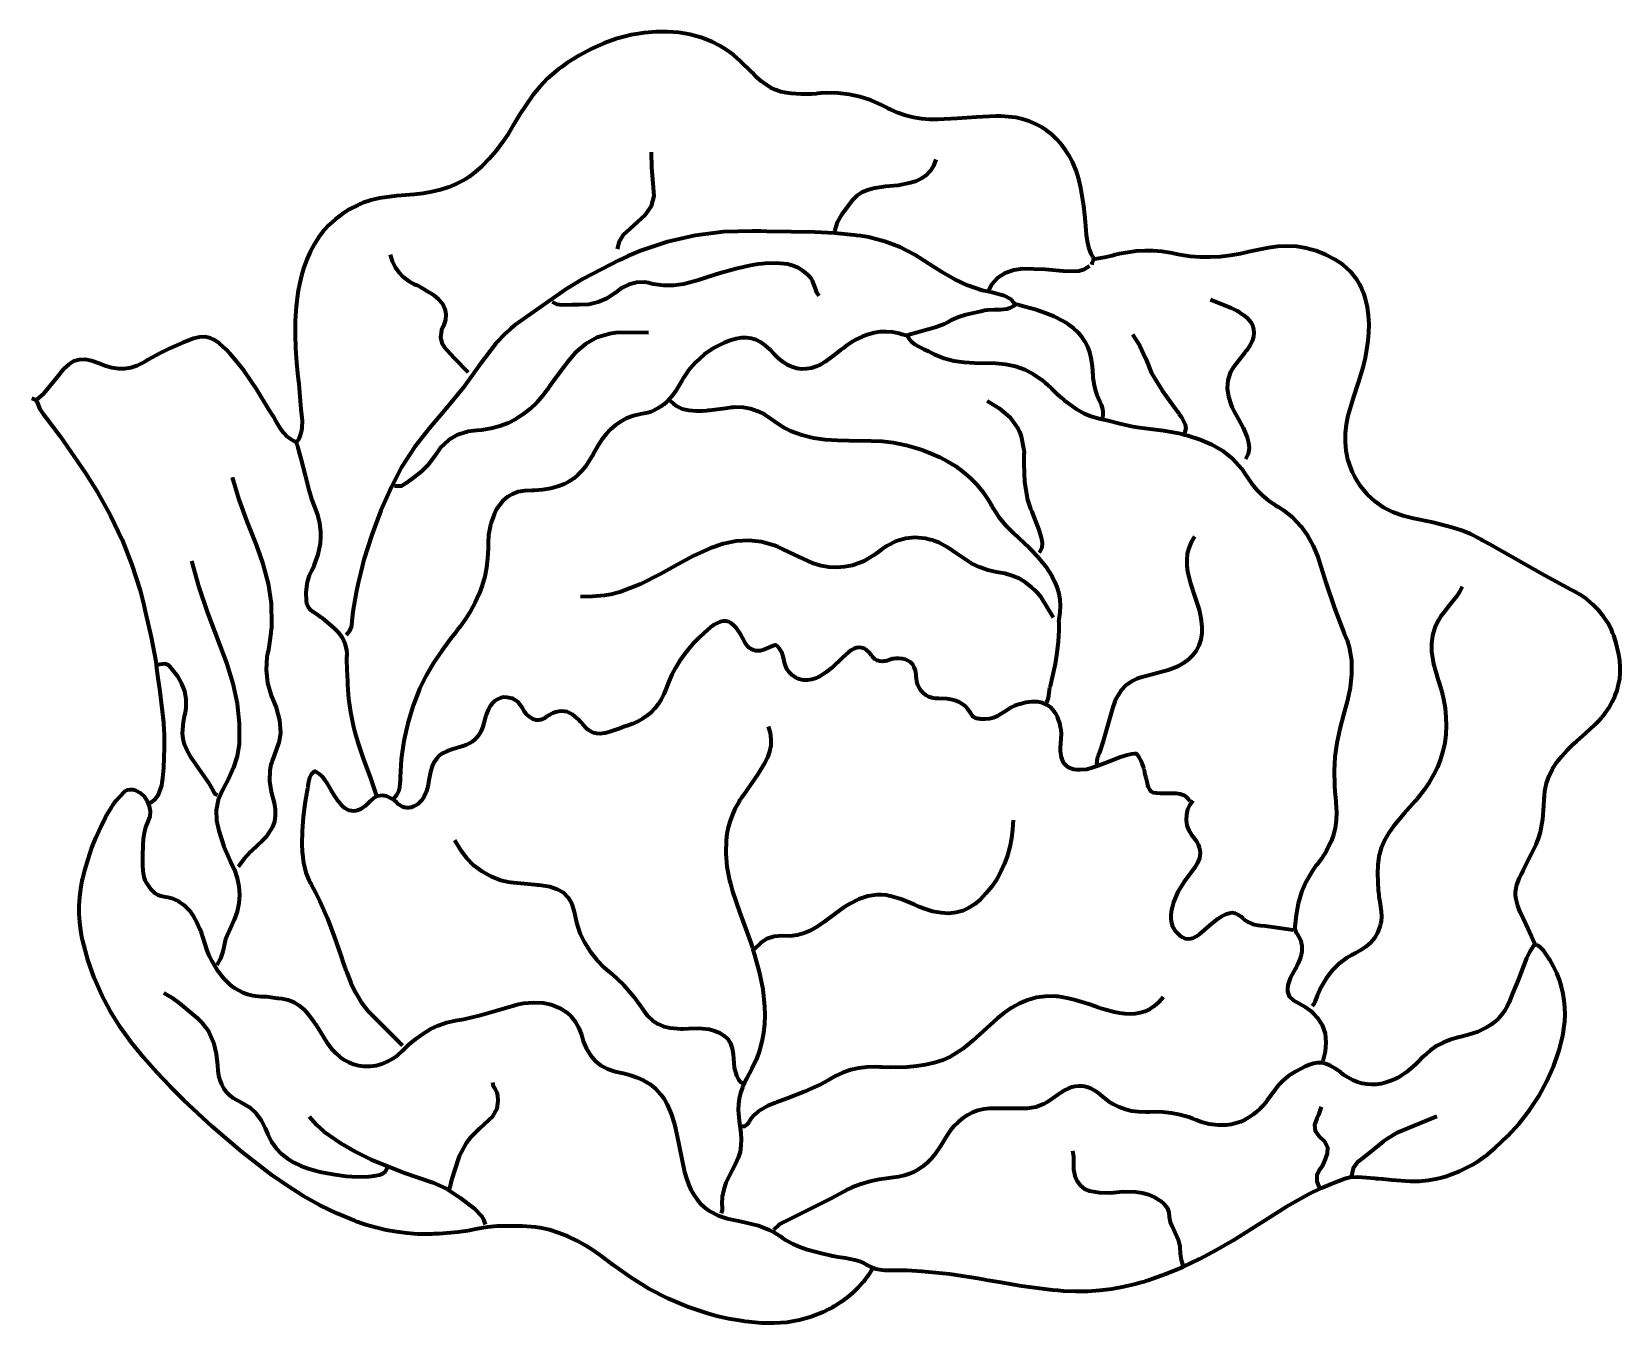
# Model space of a CAD drawing. Header units: inches. Extents: x 3.8 to 59.7, y 8.3 to 53.7.
import ezdxf

# ---------------------------------------------------------------- set-up
doc = ezdxf.new("R2010")
doc.units = ezdxf.units.IN
doc.header["$MEASUREMENT"] = 0
doc.layers.add('Calque 1', color=7, linetype='Continuous')

msp = doc.modelspace()

# ---------------------------------------------------------------- linework, layer by layer
at = {"layer": 'Calque 1', "color": 7, "lineweight": 70, "true_color": 0xffffff}
for points in [[(41.091, 45.532), (41.116, 45.606), (41.157, 45.677), (41.164, 45.718), (41.153, 45.766), (41.147, 45.779), (41.143, 45.786), (41.13, 45.808), (41.075, 45.911), (40.993, 46.125), (40.94, 46.346), (40.909, 46.571), (40.873, 47.026), (40.863, 47.14), (40.858, 47.196), (40.849, 47.272), (40.813, 47.592), (40.715, 48.226), (40.641, 48.537), (40.542, 48.842), (40.413, 49.141), (40.37, 49.224), (40.305, 49.341), (40.166, 49.56), (40.017, 49.761), (39.857, 49.943), (39.685, 50.107), (39.503, 50.252), (39.309, 50.379), (39.104, 50.487), (38.887, 50.576), (38.659, 50.647), (38.419, 50.7), (38.168, 50.733), (37.905, 50.748), (37.843, 50.749), (37.8, 50.749), (37.714, 50.749), (37.032, 50.72), (36.35, 50.67), (35.67, 50.636), (35.385, 50.639), (35.101, 50.662), (34.819, 50.707), (34.541, 50.774), (34.269, 50.865), (34.005, 50.982), (33.941, 51.015), (33.866, 51.056), (33.683, 51.15), (33.314, 51.31), (32.938, 51.432), (32.554, 51.516), (32.162, 51.562), (31.761, 51.569), (31.557, 51.558), (31.454, 51.548), (31.42, 51.545), (31.398, 51.543), (31.222, 51.53), (30.865, 51.526), (30.509, 51.551), (30.333, 51.574), (30.143, 51.613), (29.957, 51.676), (29.781, 51.759), (29.614, 51.862), (29.456, 51.981), (29.306, 52.115), (29.235, 52.187), (29.139, 52.287), (28.712, 52.703), (28.487, 52.895), (28.25, 53.072), (28, 53.231), (27.734, 53.367), (27.348, 53.517), (26.957, 53.624), (26.56, 53.692), (26.158, 53.722), (25.752, 53.719), (25.34, 53.684), (25.124, 53.654), (24.874, 53.609), (24.389, 53.488), (23.924, 53.326), (23.476, 53.126), (23.043, 52.892), (22.625, 52.625), (22.421, 52.481), (22.32, 52.406), (22.235, 52.341), (21.932, 52.075), (21.658, 51.786), (21.409, 51.477), (21.178, 51.153), (20.961, 50.817), (20.753, 50.473), (20.555, 50.146), (20.347, 49.832), (20.124, 49.53), (19.882, 49.244), (19.617, 48.976), (19.327, 48.732), (19.171, 48.619), (19.03, 48.527), (18.752, 48.376), (18.464, 48.254), (18.168, 48.158), (17.866, 48.086), (17.556, 48.033), (17.241, 47.996), (16.629, 47.945), (16.021, 47.864), (15.722, 47.795), (15.429, 47.698), (15.357, 47.668), (15.321, 47.653), (15.253, 47.622), (14.966, 47.473), (14.703, 47.306), (14.463, 47.123), (14.245, 46.924), (14.049, 46.709), (13.874, 46.48), (13.718, 46.236), (13.581, 45.98), (13.461, 45.71), (13.359, 45.429), (13.273, 45.137), (13.201, 44.833), (13.171, 44.678), (13.148, 44.548), (13.085, 44.055), (13.054, 43.561), (13.048, 43.067), (13.065, 42.573), (13.099, 42.079), (13.145, 41.584), (13.152, 41.522), (13.157, 41.474), (13.162, 41.42), (13.173, 41.312), (13.251, 40.442), (13.272, 40.225), (13.284, 40.116), (13.292, 40.041), (13.288, 39.773), (13.265, 39.643), (13.227, 39.516), (13.172, 39.392), (13.1, 39.273)], [(25.586, 49.483), (25.599, 48.939), (25.637, 48.395), (25.673, 47.941), (25.587, 47.584), (25.364, 47.272), (25.102, 47.028), (24.835, 46.789), (24.599, 46.57), (24.454, 46.339), (24.385, 46.069)], [(35.607, 49.23), (35.52, 49.002), (35.402, 48.816), (35.259, 48.668), (35.094, 48.553), (34.909, 48.465), (34.709, 48.4), (34.279, 48.316), (33.834, 48.274), (33.397, 48.21), (33.194, 48.149), (32.999, 48.065), (32.819, 47.946), (32.66, 47.782), (32.282, 47.278), (32.131, 47.006), (32.035, 46.702)], [(38.389, 44.141), (38.223, 44.316), (38.024, 44.427), (37.588, 44.541), (37.483, 44.562), (37.241, 44.62), (36.736, 44.79), (36.257, 45.009), (35.799, 45.268), (35.356, 45.556), (34.865, 45.87), (34.349, 46.136), (33.811, 46.344), (33.247, 46.489), (32.954, 46.537), (32.814, 46.554), (32.727, 46.563), (32.037, 46.633), (31.344, 46.672), (30.51, 46.678), (29.652, 46.694), (29.438, 46.699), (29.331, 46.702), (29.267, 46.703), (29.139, 46.706), (28.126, 46.674), (27.131, 46.549), (26.156, 46.328), (25.202, 46.007), (24.755, 45.818), (24.435, 45.671), (23.187, 45.024), (22.585, 44.657), (22.001, 44.254), (20.786, 43.395), (20.642, 43.276), (20.464, 43.115), (20.124, 42.757), (19.524, 41.979), (18.962, 41.191), (18.368, 40.457), (17.764, 39.751), (17.247, 39.096), (16.797, 38.396), (16.747, 38.304), (16.649, 38.116), (16.444, 37.705), (16.069, 36.869), (15.742, 36.015), (15.47, 35.14), (15.355, 34.695), (15.303, 34.47), (15.281, 34.368), (15.272, 34.326), (15.201, 33.989), (15.079, 33.314), (15.039, 32.972), (15.028, 32.818), (15.022, 32.772), (14.952, 32.613), (14.839, 32.477)], [(33.363, 10.16), (33.216, 9.927), (33.052, 9.712), (32.873, 9.512), (32.679, 9.327), (32.472, 9.157), (32.254, 8.999), (32.026, 8.854), (31.994, 8.835), (31.944, 8.805), (31.842, 8.749), (31.637, 8.646), (31.219, 8.48), (30.793, 8.363), (30.358, 8.291), (29.915, 8.26), (29.465, 8.266), (29.007, 8.307), (28.883, 8.323), (28.69, 8.351), (28.31, 8.419), (27.937, 8.502), (27.571, 8.6), (26.858, 8.837), (26.169, 9.13), (25.504, 9.475), (24.861, 9.87), (24.237, 10.313), (24.083, 10.43), (24.045, 10.46), (24.021, 10.479), (23.987, 10.506), (23.849, 10.611), (23.566, 10.81), (23.274, 10.993), (22.973, 11.16), (22.661, 11.308), (22.34, 11.436), (22.007, 11.542), (21.844, 11.585), (21.732, 11.609), (21.507, 11.645), (21.053, 11.677), (20.598, 11.679), (20.371, 11.678), (20.257, 11.679), (20.165, 11.678), (19.815, 11.645), (19.47, 11.582), (19.126, 11.514), (18.787, 11.464), (18.111, 11.408), (17.942, 11.401), (17.857, 11.398), (17.815, 11.397), (17.727, 11.394), (17.353, 11.399), (16.982, 11.425), (16.615, 11.472), (16.251, 11.538), (15.891, 11.624), (15.533, 11.729), (15.356, 11.788), (15.268, 11.819), (15.224, 11.835), (15.148, 11.863), (14.525, 12.12), (13.923, 12.413), (13.342, 12.738), (12.778, 13.093), (12.229, 13.474), (11.694, 13.877), (11.17, 14.299), (10.13, 15.187), (9.127, 16.113), (8.643, 16.594), (8.173, 17.089), (7.719, 17.6), (7.293, 18.123), (6.902, 18.666), (6.55, 19.229), (6.238, 19.814), (5.97, 20.421), (5.748, 21.051), (5.575, 21.707), (5.542, 21.864), (5.527, 21.938), (5.502, 22.085), (5.465, 22.38), (5.446, 22.674), (5.445, 22.967), (5.463, 23.26), (5.499, 23.552), (5.554, 23.845), (5.571, 23.918), (5.593, 24.008), (5.644, 24.204), (5.756, 24.591), (5.883, 24.972), (6.027, 25.346), (6.19, 25.712), (6.374, 26.069), (6.58, 26.417), (6.635, 26.503), (6.663, 26.545), (6.678, 26.567), (6.682, 26.573), (6.704, 26.604), (6.75, 26.666), (6.847, 26.782), (7.052, 26.991), (7.144, 27.039), (7.245, 27.053), (7.346, 27.043), (7.37, 27.037), (7.392, 27.032), (7.435, 27.017), (7.594, 26.93), (7.73, 26.801), (7.837, 26.642), (7.909, 26.465), (7.941, 26.28), (7.927, 26.099), (7.9, 26.013), (7.858, 25.924), (7.779, 25.724), (7.727, 25.521), (7.697, 25.316), (7.682, 25.11), (7.678, 24.695), (7.678, 24.591), (7.678, 24.5), (7.677, 24.394), (7.681, 24.179), (7.717, 23.961), (7.756, 23.853), (7.812, 23.747), (7.952, 23.55), (8.113, 23.4), (8.208, 23.344), (8.316, 23.303), (8.439, 23.276), (8.457, 23.274), (8.494, 23.269), (8.566, 23.256), (8.701, 23.222), (8.941, 23.12), (9.144, 22.978), (9.315, 22.801), (9.46, 22.597), (9.585, 22.372), (9.693, 22.131), (9.717, 22.073), (9.728, 22.044), (9.75, 21.984), (9.788, 21.864), (9.935, 21.38), (9.984, 21.262), (9.997, 21.233), (10.009, 21.209), (10.03, 21.167), (10.117, 21), (10.307, 20.687), (10.521, 20.408), (10.766, 20.169), (10.902, 20.068), (11.048, 19.979), (11.205, 19.904), (11.373, 19.845), (11.554, 19.8), (11.747, 19.773), (11.849, 19.766), (11.901, 19.764), (11.928, 19.764), (11.935, 19.764), (11.972, 19.762), (12.047, 19.757), (12.198, 19.738), (12.349, 19.716), (12.426, 19.707), (12.464, 19.704), (12.577, 19.692), (12.804, 19.641), (13.009, 19.557), (13.193, 19.443), (13.36, 19.303), (13.511, 19.139), (13.65, 18.956), (13.716, 18.858), (13.744, 18.814), (13.764, 18.782), (13.842, 18.654), (14.164, 18.146), (14.356, 17.899), (14.487, 17.76), (14.627, 17.638), (14.775, 17.533), (14.933, 17.447), (15.099, 17.381), (15.275, 17.335), (15.465, 17.31), (15.687, 17.308), (15.902, 17.336), (16.107, 17.391), (16.303, 17.472), (16.488, 17.576), (16.662, 17.702), (16.823, 17.849), (17.054, 18.07), (17.293, 18.273), (17.543, 18.453), (17.806, 18.61), (18.083, 18.74), (18.378, 18.842), (18.691, 18.913), (18.988, 18.966), (19.569, 19.106), (20.143, 19.272), (20.717, 19.438), (20.786, 19.457), (20.829, 19.468), (20.916, 19.489), (21.089, 19.522), (21.434, 19.555), (21.781, 19.534), (21.956, 19.502), (22, 19.491), (22.057, 19.476), (22.179, 19.436), (22.402, 19.336), (22.598, 19.208), (22.767, 19.055), (22.909, 18.876), (23.024, 18.675), (23.113, 18.451), (23.149, 18.329), (23.193, 18.184), (23.304, 17.92), (23.443, 17.692), (23.614, 17.498), (23.815, 17.338), (24.049, 17.212), (24.317, 17.118), (24.595, 17.057), (24.85, 16.992), (25.094, 16.908), (25.326, 16.803), (25.542, 16.671), (25.742, 16.511), (25.922, 16.317), (26.004, 16.206), (26.038, 16.154), (26.062, 16.116), (26.149, 15.96), (26.289, 15.636), (26.393, 15.3), (26.435, 15.129), (26.455, 15.043), (26.476, 14.945), (26.567, 14.49), (26.76, 13.583), (26.821, 13.36), (26.891, 13.155), (26.977, 12.961), (27.079, 12.779), (27.197, 12.61), (27.331, 12.456), (27.483, 12.319), (27.652, 12.201), (27.945, 12.056), (28.263, 11.951), (28.594, 11.872), (28.76, 11.837), (28.959, 11.796), (29.357, 11.695), (29.741, 11.55), (29.926, 11.454), (30.107, 11.338), (30.209, 11.264), (30.325, 11.188), (30.566, 11.057), (30.817, 10.95), (31.077, 10.861), (31.612, 10.718), (31.882, 10.654), (31.949, 10.638), (31.999, 10.627), (32.082, 10.609), (32.419, 10.556), (32.754, 10.494), (32.915, 10.446), (33.07, 10.379), (33.141, 10.338), (33.191, 10.309), (33.29, 10.257), (33.491, 10.179), (33.699, 10.138), (33.807, 10.13), (33.862, 10.13), (33.872, 10.13), (33.903, 10.131), (33.966, 10.132), (34.092, 10.133), (34.594, 10.124), (35.094, 10.096), (36.089, 9.995), (37.08, 9.844), (37.327, 9.801), (37.44, 9.781), (37.53, 9.765), (37.893, 9.701), (38.621, 9.582), (39.351, 9.481), (39.717, 9.44), (39.9, 9.421), (40.097, 9.404), (40.525, 9.385), (40.951, 9.39), (41.376, 9.419), (41.798, 9.472), (42.218, 9.548), (42.635, 9.646), (42.842, 9.703), (42.946, 9.734), (42.997, 9.75), (43.074, 9.774), (43.699, 9.994), (44.308, 10.248), (44.902, 10.532), (45.484, 10.84), (46.055, 11.169), (47.173, 11.872), (47.95, 12.365), (48.747, 12.814), (49.158, 13.015), (49.578, 13.196), (50.009, 13.352), (50.06, 13.369), (50.076, 13.374), (50.11, 13.383), (50.178, 13.398), (50.465, 13.416), (50.764, 13.393), (51.063, 13.361), (51.105, 13.358), (51.185, 13.352), (51.345, 13.338), (51.664, 13.307), (52.304, 13.263), (52.624, 13.264), (52.945, 13.291), (53.266, 13.35), (53.417, 13.39), (53.545, 13.429), (54.044, 13.614), (54.514, 13.849), (54.736, 13.987), (54.95, 14.141), (55.001, 14.181), (55.027, 14.202), (55.04, 14.212), (55.067, 14.235), (55.298, 14.434), (55.735, 14.85), (56.137, 15.292), (56.502, 15.761), (56.828, 16.257), (57.115, 16.781), (57.36, 17.334), (57.466, 17.621), (57.55, 17.878), (57.675, 18.38), (57.744, 18.879), (57.756, 19.126), (57.752, 19.373), (57.731, 19.617), (57.693, 19.861), (57.637, 20.103), (57.562, 20.343), (57.467, 20.581), (57.352, 20.818), (57.216, 21.052), (57.179, 21.111), (57.165, 21.132), (57.162, 21.136), (57.15, 21.154), (57.103, 21.227), (57.005, 21.368), (56.888, 21.49), (56.817, 21.54), (56.778, 21.562), (56.757, 21.572), (56.752, 21.574), (56.725, 21.588), (56.682, 21.626), (56.679, 21.631), (56.678, 21.634), (56.677, 21.635), (56.668, 21.66), (56.578, 21.879), (56.373, 22.306), (56.176, 22.735), (56.095, 22.956), (56.034, 23.185), (56.016, 23.314), (56.017, 23.442), (56.064, 23.693), (56.155, 23.937), (56.21, 24.056), (56.284, 24.203), (56.591, 24.805), (56.735, 25.111), (56.776, 25.206), (56.818, 25.318), (56.887, 25.544), (56.975, 26.006), (57.015, 26.475), (57.025, 26.71), (57.03, 26.839), (57.043, 26.99), (57.1, 27.273), (57.192, 27.535), (57.315, 27.78), (57.465, 28.01), (57.639, 28.227), (57.831, 28.436), (57.931, 28.536), (58.008, 28.609), (58.166, 28.753), (58.489, 29.033), (58.804, 29.322), (58.954, 29.476), (59.026, 29.556), (59.036, 29.568), (59.057, 29.592), (59.097, 29.64), (59.172, 29.737), (59.307, 29.933), (59.421, 30.131), (59.514, 30.332), (59.588, 30.535), (59.643, 30.74), (59.68, 30.948), (59.698, 31.158), (59.699, 31.371), (59.684, 31.585), (59.653, 31.802), (59.544, 32.242), (59.469, 32.465), (59.448, 32.521), (59.431, 32.564), (59.402, 32.633), (59.272, 32.898), (59.116, 33.14), (58.938, 33.362), (58.738, 33.563), (58.518, 33.745), (58.279, 33.908), (58.152, 33.983), (58.087, 34.019), (57.976, 34.079), (57.047, 34.585), (55.2, 35.621), (54.97, 35.753), (54.855, 35.818), (54.798, 35.851), (54.757, 35.874), (54.443, 36.032), (54.119, 36.162), (53.787, 36.27), (53.109, 36.442), (52.423, 36.586), (52.046, 36.684), (51.693, 36.814), (51.367, 36.98), (51.068, 37.184), (50.798, 37.43), (50.559, 37.721), (50.352, 38.06), (50.275, 38.218), (50.212, 38.368), (50.114, 38.67), (50.052, 38.974), (50.024, 39.279), (50.028, 39.588), (50.063, 39.899), (50.125, 40.215), (50.293, 40.8), (50.482, 41.372), (50.657, 41.948), (50.728, 42.241), (50.784, 42.539), (50.826, 42.838), (50.85, 43.137), (50.855, 43.435), (50.838, 43.733), (50.796, 44.03), (50.726, 44.326), (50.679, 44.479), (50.607, 44.666), (50.524, 44.839), (50.429, 44.998), (50.208, 45.278), (49.948, 45.514), (49.656, 45.71), (49.334, 45.871), (48.989, 46.005), (48.809, 46.063), (48.639, 46.109), (48.306, 46.165), (47.975, 46.179), (47.645, 46.161), (47.318, 46.117), (46.667, 45.985), (46.331, 45.91), (45.975, 45.846), (45.62, 45.805), (45.266, 45.786), (44.911, 45.79), (44.555, 45.817), (44.197, 45.869), (44.017, 45.904), (43.926, 45.924), (43.851, 45.94), (43.557, 45.989), (43.26, 46.014), (42.961, 46.016), (42.662, 45.997), (42.363, 45.958), (42.067, 45.902), (41.919, 45.867), (41.846, 45.848), (41.81, 45.838), (41.796, 45.834), (41.711, 45.812), (41.543, 45.771), (41.202, 45.722)], [(16.388, 45.88), (16.463, 45.647), (16.566, 45.44), (16.696, 45.257), (16.853, 45.097), (17.036, 44.959), (17.244, 44.842), (17.343, 44.797), (17.387, 44.777), (17.474, 44.734), (17.807, 44.53), (17.848, 44.504), (17.915, 44.461), (18.097, 44.315), (18.231, 44.152), (18.317, 43.974), (18.353, 43.783), (18.337, 43.58), (18.267, 43.366), (18.201, 43.214), (18.164, 42.963), (18.228, 42.734), (18.297, 42.626), (18.398, 42.51), (18.642, 42.25), (19.138, 41.739)], [(31.498, 44.426), (31.418, 44.548), (31.366, 44.683), (31.264, 44.958), (31.224, 45.021), (31.202, 45.049), (31.165, 45.094), (31.088, 45.175), (30.927, 45.31), (30.756, 45.413), (30.576, 45.487), (30.389, 45.537), (29.998, 45.575), (29.596, 45.56), (29.481, 45.551), (29.347, 45.536), (29.083, 45.495), (28.561, 45.379), (28.046, 45.232), (27.534, 45.071), (27.278, 44.991), (27.156, 44.954), (27.068, 44.928), (26.717, 44.843), (26.367, 44.793), (26.014, 44.789), (25.657, 44.84), (25.492, 44.881), (25.347, 44.904), (25.066, 44.898), (24.8, 44.83), (24.554, 44.709), (24.441, 44.632), (24.323, 44.536), (24.027, 44.335), (23.717, 44.201), (23.392, 44.126), (23.051, 44.106), (22.887, 44.112), (22.8, 44.114), (22.448, 44.1), (22.275, 44.126), (22.109, 44.204)], [(41.012, 45.469), (40.83, 45.355), (40.634, 45.296), (40.222, 45.283), (39.449, 45.352), (38.673, 45.374), (38.346, 45.331), (38.049, 45.228), (37.786, 45.058), (37.561, 44.809), (37.472, 44.615)], [(45.28, 44.299), (45.997, 44.007), (46.172, 43.923), (46.216, 43.9), (46.245, 43.883), (46.289, 43.857), (46.447, 43.75), (46.577, 43.636), (46.677, 43.515), (46.748, 43.389), (46.79, 43.258), (46.803, 43.12), (46.785, 42.978), (46.738, 42.83), (46.662, 42.677), (46.555, 42.519), (46.524, 42.479), (46.507, 42.459), (46.491, 42.438), (46.425, 42.355), (46.164, 42.024), (46.06, 41.886), (45.98, 41.746), (45.884, 41.46), (45.864, 41.168), (45.907, 40.873), (46.002, 40.576), (46.033, 40.501), (46.055, 40.451), (46.091, 40.375), (46.263, 40.08), (46.428, 39.784), (46.495, 39.621), (46.561, 39.437), (46.611, 39.249), (46.63, 39.059), (46.602, 38.866), (46.512, 38.673)], [(41.486, 40.127), (41.498, 40.248), (41.492, 40.367), (41.471, 40.483), (41.434, 40.595), (41.38, 40.709), (41.289, 40.913), (41.221, 41.121), (41.175, 41.333), (41.147, 41.551), (41.14, 41.661), (41.137, 41.717), (41.136, 41.752), (41.134, 41.808), (41.114, 42.028), (41.078, 42.238), (41.025, 42.439), (40.952, 42.629), (40.861, 42.809), (40.748, 42.978), (40.613, 43.136), (40.455, 43.284), (40.273, 43.42), (40.173, 43.483), (40.092, 43.531), (39.767, 43.694), (39.435, 43.827), (39.096, 43.94), (38.753, 44.041), (38.581, 44.089), (38.538, 44.102), (38.516, 44.108), (38.513, 44.109), (38.507, 44.11), (38.451, 44.119), (38.401, 44.113), (38.393, 44.108), (38.389, 44.105), (38.365, 44.085), (38.315, 44.049), (38.212, 43.995), (38.105, 43.96), (37.883, 43.932), (37.656, 43.93), (37.429, 43.922), (37.319, 43.905), (37.188, 43.877), (36.664, 43.755), (36.408, 43.674), (36.16, 43.569), (36.039, 43.504), (35.902, 43.433), (35.618, 43.321), (35.031, 43.158), (34.737, 43.076), (34.664, 43.052), (34.628, 43.04), (34.621, 43.038), (34.601, 43.033), (34.511, 43.039), (34.419, 43.064), (34.409, 43.067), (34.404, 43.069), (34.374, 43.078), (34.315, 43.095), (34.084, 43.145), (33.859, 43.165), (33.641, 43.158), (33.428, 43.126), (33.221, 43.071), (33.019, 42.995), (32.821, 42.899), (32.628, 42.785), (32.438, 42.656), (32.348, 42.59), (32.315, 42.565), (32.248, 42.513), (31.98, 42.304), (31.707, 42.103), (31.69, 42.092), (31.653, 42.068), (31.569, 42.017), (31.397, 41.936), (31.224, 41.881), (31.051, 41.853), (30.878, 41.85), (30.707, 41.874), (30.539, 41.923), (30.376, 41.998), (30.218, 42.098), (30.066, 42.223), (30.048, 42.241), (30.042, 42.246), (30.039, 42.249), (30.032, 42.255), (30.019, 42.268), (29.917, 42.371), (29.755, 42.543), (29.595, 42.684), (29.436, 42.795), (29.275, 42.876), (29.11, 42.928), (28.939, 42.951), (28.759, 42.946), (28.568, 42.913), (28.364, 42.853), (28.149, 42.768), (27.782, 42.582), (27.449, 42.356), (27.15, 42.09), (26.885, 41.783), (26.765, 41.613), (26.708, 41.524), (26.684, 41.484), (26.668, 41.458), (26.425, 41.049), (26.286, 40.856), (26.121, 40.681), (26.025, 40.603), (25.973, 40.566), (25.942, 40.546), (25.825, 40.472), (25.581, 40.348), (25.455, 40.308), (25.39, 40.295), (25.373, 40.293), (25.365, 40.292), (25.333, 40.288), (25.202, 40.266), (24.956, 40.204), (24.73, 40.118), (24.522, 40.008), (24.331, 39.877), (24.156, 39.725), (23.996, 39.555), (23.849, 39.368), (23.714, 39.164), (23.59, 38.947), (23.536, 38.845), (23.486, 38.755), (23.265, 38.418), (23.14, 38.266), (23.003, 38.127), (22.855, 38.002), (22.694, 37.892), (22.52, 37.799), (22.33, 37.724), (22.125, 37.667), (22.105, 37.663), (22.097, 37.661), (22.079, 37.658), (22.044, 37.65), (21.762, 37.596), (21.479, 37.571), (21.444, 37.572), (21.426, 37.572), (21.418, 37.573), (21.393, 37.574), (21.131, 37.565), (20.901, 37.522), (20.7, 37.449), (20.525, 37.347), (20.376, 37.221), (20.249, 37.075), (20.142, 36.911), (20.053, 36.733), (19.981, 36.545), (19.949, 36.448), (19.935, 36.399), (19.929, 36.379), (19.91, 36.307), (19.856, 36.013), (19.838, 35.715), (19.839, 35.678), (19.839, 35.667), (19.84, 35.623), (19.84, 35.537), (19.825, 35.197), (19.785, 34.867), (19.721, 34.546), (19.632, 34.234), (19.521, 33.931), (19.387, 33.635), (19.232, 33.346), (19.056, 33.064), (18.86, 32.788), (18.757, 32.655), (18.677, 32.554), (18.518, 32.349), (18.209, 31.934), (17.918, 31.506), (17.656, 31.06), (17.431, 30.592), (17.376, 30.459), (17.317, 30.307), (17.206, 30.002), (17.016, 29.384), (16.872, 28.757), (16.779, 28.119), (16.742, 27.47), (16.742, 27.429), (16.741, 27.412), (16.741, 27.391), (16.741, 27.351), (16.737, 27.272), (16.72, 27.121), (16.682, 26.979), (16.616, 26.846), (16.514, 26.724)], [(25.492, 43.13), (24.468, 43.135), (24.341, 43.125), (24.116, 43.092), (23.672, 42.956), (23.278, 42.737), (22.929, 42.442), (22.623, 42.081), (22.566, 42.002), (22.529, 41.949), (22.454, 41.845), (22.149, 41.431), (21.996, 41.223), (21.921, 41.119), (21.874, 41.055), (21.772, 40.92), (21.557, 40.672), (21.326, 40.45), (21.08, 40.256), (20.819, 40.089), (20.542, 39.95), (20.249, 39.839), (19.94, 39.757), (19.615, 39.702), (19.447, 39.686), (19.334, 39.676), (19.134, 39.646), (18.768, 39.533), (18.445, 39.347), (18.168, 39.086), (17.942, 38.756), (17.737, 38.481), (17.495, 38.245), (17.23, 38.034), (16.953, 37.836), (16.829, 37.747), (16.795, 37.729), (16.546, 37.724)], [(42.529, 43.067), (42.785, 42.662), (42.991, 42.232), (43.08, 42.008), (43.128, 41.875), (43.199, 41.708), (43.569, 41.092), (43.998, 40.51), (44.103, 40.363), (44.143, 40.303), (44.164, 40.274), (44.25, 40.154), (44.384, 39.896), (44.401, 39.751), (44.363, 39.589)], [(15.914, 26.851), (15.7, 27.481), (15.468, 28.107), (15.254, 28.737), (15.164, 29.059), (15.106, 29.302), (15.009, 29.769), (14.939, 30.24), (14.903, 30.717), (14.902, 30.774), (14.901, 30.81), (14.898, 30.881), (14.893, 31.023), (14.873, 31.592), (14.873, 31.734), (14.874, 31.77), (14.874, 31.826), (14.867, 31.953), (14.814, 32.182), (14.718, 32.382), (14.589, 32.559), (14.435, 32.719), (14.089, 33.008), (14.006, 33.074), (13.961, 33.108), (13.865, 33.173), (13.673, 33.302), (13.589, 33.374), (13.521, 33.457), (13.475, 33.555), (13.462, 33.61), (13.452, 33.684), (13.436, 33.989), (13.467, 34.294), (13.504, 34.445), (13.558, 34.594), (13.591, 34.667), (13.634, 34.753), (13.719, 34.938), (13.856, 35.319), (13.938, 35.714), (13.955, 35.919), (13.957, 36.022), (13.955, 36.115), (13.92, 36.419), (13.846, 36.713), (13.745, 36.997), (13.634, 37.271), (13.548, 37.546), (13.414, 38.103), (13.257, 38.691), (13.178, 38.984), (13.141, 39.132), (13.136, 39.153), (13.135, 39.16), (13.13, 39.175), (13.077, 39.272), (13.04, 39.299), (13.031, 39.303), (12.987, 39.322), (12.905, 39.365), (12.763, 39.469), (12.644, 39.592), (12.542, 39.73), (12.367, 40.027), (12.282, 40.177), (12.26, 40.213), (12.244, 40.239), (12.219, 40.282), (12.115, 40.451), (11.698, 41.127), (11.253, 41.783), (11.012, 42.096), (10.752, 42.396), (10.616, 42.539), (10.494, 42.655), (10.38, 42.753), (10.272, 42.831), (10.169, 42.892), (10.069, 42.936), (9.875, 42.981), (9.678, 42.972), (9.468, 42.921), (9.234, 42.835), (9.104, 42.782), (9.003, 42.74), (8.621, 42.571), (8.246, 42.385), (7.882, 42.182), (7.793, 42.128), (7.691, 42.067), (7.474, 41.962), (7.258, 41.893), (7.043, 41.859), (6.826, 41.859), (6.607, 41.89), (6.384, 41.952), (6.271, 41.993), (6.144, 42.047), (5.883, 42.139), (5.654, 42.184), (5.45, 42.178), (5.262, 42.121), (5.081, 42.009), (4.898, 41.84), (4.716, 41.626), (4.613, 41.494), (4.405, 41.232), (4.184, 40.982), (3.934, 40.759)], [(34.595, 43.003), (34.711, 42.846), (34.851, 42.725), (35.177, 42.55), (35.347, 42.473), (35.43, 42.432), (35.471, 42.411), (35.543, 42.372), (35.887, 42.228), (36.24, 42.137), (36.601, 42.086), (36.966, 42.064), (37.702, 42.059), (38.062, 42.025), (38.405, 41.951), (38.732, 41.834), (39.041, 41.673), (39.335, 41.468), (39.467, 41.355), (39.511, 41.315), (39.685, 41.152), (39.858, 40.989), (39.945, 40.908), (39.968, 40.888), (40.019, 40.842), (40.128, 40.749), (40.583, 40.421), (40.831, 40.288), (41.098, 40.18), (41.388, 40.099), (41.623, 40.046), (42.08, 39.929), (42.541, 39.824), (42.777, 39.787), (43.056, 39.755), (43.614, 39.686), (44.163, 39.59), (44.298, 39.558), (44.369, 39.539), (44.478, 39.509), (44.91, 39.369), (45.323, 39.193), (45.708, 38.971), (46.059, 38.694), (46.366, 38.352), (46.5, 38.154), (46.578, 38.029), (46.734, 37.805), (46.905, 37.597), (47.093, 37.406), (47.3, 37.232), (47.528, 37.076), (47.588, 37.04), (47.667, 36.995), (47.848, 36.88), (48.173, 36.621), (48.453, 36.324), (48.691, 35.994), (48.889, 35.631), (49.049, 35.239), (49.338, 34.337), (49.635, 33.429), (49.986, 32.539), (50.081, 32.301), (50.153, 32.062), (50.235, 31.584), (50.243, 31.105), (50.191, 30.626), (50.091, 30.149), (49.955, 29.672), (49.824, 29.185), (49.724, 28.696), (49.657, 28.203), (49.627, 27.707), (49.635, 27.204), (49.655, 26.951), (49.662, 26.887), (49.666, 26.85), (49.673, 26.783), (49.707, 26.238), (49.697, 25.964), (49.662, 25.692), (49.594, 25.422), (49.547, 25.293), (49.513, 25.211), (49.354, 24.895), (49.166, 24.599), (49.063, 24.459), (49.037, 24.425), (48.974, 24.344), (48.852, 24.168), (48.644, 23.806), (48.483, 23.429), (48.365, 23.037), (48.287, 22.631), (48.244, 22.212), (48.242, 22.171), (48.242, 22.165), (48.242, 22.153), (48.243, 22.131), (48.261, 22.062), (48.295, 22.008), (48.306, 21.994), (48.311, 21.987), (48.328, 21.964), (48.444, 21.754), (48.495, 21.547), (48.493, 21.341), (48.446, 21.135), (48.363, 20.93), (48.312, 20.826), (48.285, 20.777), (48.269, 20.749), (48.205, 20.637), (48.084, 20.41), (48.001, 20.161), (47.985, 20.035), (47.987, 19.932), (48.044, 19.764), (48.182, 19.63), (48.604, 19.394), (48.807, 19.253), (48.819, 19.243), (48.844, 19.221), (48.913, 19.157), (49.033, 19.025), (49.209, 18.749), (49.307, 18.456), (49.337, 18.148), (49.309, 17.827), (49.231, 17.494)], [(3.775, 40.822), (3.896, 40.772), (3.965, 40.681), (4.048, 40.46), (4.077, 40.41), (4.081, 40.405), (4.107, 40.37), (4.167, 40.29), (4.287, 40.131), (4.762, 39.493), (5.672, 38.187), (6.093, 37.51), (6.545, 36.694), (6.953, 35.837), (7.303, 34.958), (7.591, 34.055), (7.711, 33.593), (7.76, 33.378), (7.785, 33.271), (7.983, 32.416), (8.142, 31.556), (8.17, 31.316), (8.205, 31.044), (8.28, 30.5), (8.41, 29.409), (8.429, 29.134), (8.435, 28.996), (8.439, 28.885), (8.442, 28.523), (8.411, 27.805), (8.376, 27.447), (8.356, 27.279), (8.34, 27.184), (8.212, 26.837), (8.1, 26.69), (7.948, 26.566)], [(26.25, 40.727), (26.352, 40.635), (26.457, 40.56), (26.679, 40.454), (26.913, 40.397), (27.156, 40.378), (27.404, 40.384), (27.529, 40.392), (27.592, 40.397), (27.635, 40.4), (27.918, 40.433), (28.2, 40.474), (28.341, 40.494), (28.412, 40.503), (28.43, 40.505), (28.465, 40.509), (28.537, 40.515), (28.817, 40.507), (29.084, 40.456), (29.339, 40.366), (29.581, 40.245), (29.81, 40.098), (29.928, 40.012), (30.111, 39.884), (30.299, 39.773), (30.491, 39.677), (30.885, 39.528), (31.293, 39.428), (31.711, 39.369), (32.138, 39.343), (32.542, 39.337), (33.328, 39.328), (33.72, 39.306), (34.109, 39.262), (34.497, 39.186), (34.555, 39.171), (34.638, 39.149), (34.803, 39.103), (35.127, 39), (35.44, 38.882), (35.742, 38.748), (36.032, 38.596), (36.308, 38.426), (36.57, 38.236), (36.816, 38.024), (37.046, 37.789), (37.257, 37.531), (37.449, 37.246), (37.538, 37.094), (37.581, 37.016), (37.609, 36.962), (37.819, 36.634), (38.065, 36.341), (38.334, 36.072), (38.893, 35.554), (39.028, 35.42), (39.095, 35.349), (39.174, 35.263), (39.465, 34.911), (39.703, 34.541), (39.798, 34.349), (39.875, 34.15), (39.933, 33.944), (39.969, 33.73), (39.983, 33.509), (39.972, 33.278), (39.935, 33.038), (39.93, 33.016), (39.93, 33.014), (39.929, 33.012), (39.929, 33.006), (39.928, 32.987), (39.94, 32.925), (39.94, 32.922), (39.94, 32.915), (39.94, 32.864), (39.937, 32.662), (39.913, 32.261), (39.866, 31.863), (39.801, 31.467), (39.624, 30.683), (39.611, 30.634), (39.605, 30.612), (39.604, 30.606), (39.599, 30.585), (39.59, 30.541), (39.578, 30.453), (39.554, 30.276), (39.495, 30.106)], [(37.409, 40.727), (37.837, 40.468), (38.213, 40.152), (38.499, 39.746), (38.547, 39.64), (38.569, 39.584), (38.611, 39.47), (38.707, 38.994), (38.709, 38.932), (38.706, 38.83), (38.7, 38.508), (38.723, 37.868), (38.833, 37.24), (38.936, 36.933), (38.98, 36.83), (39.01, 36.76), (39.236, 36.19), (39.312, 35.917), (39.345, 35.735), (39.334, 35.556), (39.242, 35.385)], [(10.825, 38.04), (11.063, 37.254), (11.35, 36.484), (11.649, 35.719), (11.793, 35.335), (11.911, 34.987), (12.099, 34.296), (12.208, 33.593), (12.218, 32.874), (12.212, 32.79), (12.21, 32.757), (12.204, 32.693), (12.192, 32.563), (12.12, 32.047), (12.094, 31.92), (12.075, 31.838), (12.053, 31.721), (12.022, 31.259), (12.077, 30.807), (12.208, 30.362), (12.374, 29.93), (12.497, 29.493), (12.531, 29.045), (12.5, 28.815), (12.47, 28.698), (12.452, 28.64), (12.311, 28.249), (12.239, 28.054), (12.222, 28.005), (12.196, 27.923), (12.155, 27.729), (12.147, 27.343), (12.209, 26.963), (12.305, 26.58), (12.343, 26.35), (12.346, 26.132), (12.316, 25.927), (12.253, 25.735), (12.03, 25.387), (11.875, 25.235), (11.742, 25.116), (11.488, 24.87), (11.253, 24.609), (11.046, 24.322)], [(39.748, 33.109), (39.307, 33.817), (39.173, 33.981), (39.09, 34.068), (38.986, 34.165), (38.766, 34.334), (38.533, 34.471), (38.287, 34.575), (38.029, 34.648), (37.742, 34.697), (37.432, 34.77), (37.138, 34.875), (36.859, 35.008), (36.332, 35.351), (36.031, 35.563), (35.709, 35.738), (35.538, 35.805), (35.494, 35.82), (35.418, 35.841), (35.236, 35.882), (34.881, 35.916), (34.537, 35.884), (34.204, 35.786), (33.885, 35.624), (33.73, 35.519), (33.664, 35.469), (33.621, 35.436), (33.447, 35.308), (33.079, 35.087), (32.668, 34.939), (32.389, 34.889), (32.113, 34.868), (31.839, 34.879), (31.569, 34.923), (31.302, 35.005), (31.07, 35.104), (30.643, 35.304), (30.217, 35.508), (30.11, 35.558), (30.084, 35.57), (30.037, 35.591), (29.924, 35.638), (29.472, 35.769), (29.022, 35.815), (28.572, 35.787), (28.122, 35.694), (27.672, 35.546), (27.076, 35.277), (26.504, 34.964), (26.22, 34.804), (25.897, 34.627), (25.204, 34.277), (24.48, 33.997), (24.292, 33.943), (24.21, 33.923), (24.157, 33.911), (23.945, 33.874), (23.518, 33.84), (23.089, 33.836)], [(44.711, 35.954), (44.59, 35.751), (44.507, 35.546), (44.457, 35.34), (44.437, 35.133), (44.442, 34.925), (44.469, 34.716), (44.57, 34.298), (44.637, 34.088), (44.688, 33.936), (44.784, 33.654), (44.87, 33.369), (44.936, 33.077), (44.971, 32.775), (44.973, 32.736), (44.974, 32.676), (44.97, 32.553), (44.934, 32.325), (44.866, 32.118), (44.767, 31.933), (44.643, 31.769), (44.495, 31.624), (44.327, 31.5), (44.143, 31.394), (43.945, 31.307), (43.849, 31.273), (43.789, 31.253), (43.303, 31.126), (42.816, 30.993), (42.684, 30.944), (42.545, 30.879), (42.305, 30.717), (42.113, 30.516), (41.965, 30.276), (41.905, 30.143), (41.879, 30.073), (41.849, 29.984), (41.728, 29.575), (41.501, 28.753), (41.363, 28.349), (41.323, 28.25), (41.302, 28.201), (41.291, 28.176), (41.281, 28.147), (41.265, 27.925)], [(9.402, 35.101), (9.652, 34.172), (9.968, 33.266), (10.644, 31.469), (10.856, 30.777), (11.004, 30.079), (11.079, 29.371), (11.072, 28.653), (11.003, 28.226), (10.872, 27.818), (10.697, 27.425), (10.498, 27.046), (10.343, 26.684), (10.273, 26.322), (10.279, 25.957), (10.356, 25.588), (10.534, 25.039), (10.769, 24.516), (10.911, 24.22), (11.01, 23.925), (11.068, 23.633), (11.085, 23.341), (11.063, 23.049), (11.002, 22.757), (10.904, 22.464), (10.768, 22.169), (10.6, 21.775), (10.507, 21.35), (10.422, 21.095), (10.287, 20.86)], [(54.13, 34.184), (54.04, 34.01), (53.933, 33.846), (53.693, 33.539), (53.449, 33.235), (53.385, 33.146), (53.302, 33.015), (53.173, 32.745), (53.091, 32.47), (53.054, 32.188), (53.056, 31.9), (53.096, 31.608), (53.128, 31.46), (53.148, 31.386), (53.16, 31.341), (53.203, 31.193), (53.295, 30.897), (53.384, 30.601), (53.425, 30.452), (53.43, 30.433), (53.432, 30.424), (53.441, 30.39), (53.478, 30.228), (53.533, 29.91), (53.565, 29.597), (53.574, 29.29), (53.558, 28.989), (53.519, 28.693), (53.457, 28.402), (53.371, 28.117), (53.262, 27.838), (53.13, 27.564), (52.974, 27.295), (52.796, 27.032), (52.595, 26.774), (52.547, 26.717), (52.523, 26.69), (52.476, 26.635), (52.091, 26.206), (51.721, 25.762), (51.555, 25.525), (51.407, 25.273), (51.282, 24.984), (51.203, 24.691), (51.162, 24.395), (51.15, 24.097), (51.183, 23.495), (51.196, 23.356), (51.206, 23.27), (51.232, 23.098), (51.28, 22.754), (51.289, 22.581), (51.279, 22.407), (51.265, 22.32), (51.241, 22.221), (51.159, 22.006), (51.046, 21.818), (50.906, 21.654), (50.745, 21.512), (50.565, 21.389), (50.373, 21.283), (50.316, 21.255), (50.233, 21.212), (50.075, 21.119), (49.791, 20.909), (49.548, 20.668), (49.342, 20.398), (49.17, 20.101), (49.026, 19.781), (48.964, 19.613), (48.952, 19.577), (48.95, 19.573), (48.948, 19.566), (48.92, 19.512), (48.851, 19.422)], [(44.552, 26.629), (44.509, 26.7), (44.458, 26.758), (44.402, 26.804), (44.342, 26.84), (44.209, 26.884), (44.068, 26.904), (43.923, 26.91), (43.696, 26.911), (43.599, 26.91), (43.513, 26.91), (43.374, 26.914), (43.271, 26.93), (43.195, 26.967), (43.138, 27.031), (43.093, 27.13), (43.073, 27.195), (43.052, 27.272), (43.03, 27.361), (43.006, 27.464), (42.979, 27.581), (42.947, 27.714), (42.943, 27.731), (42.941, 27.739), (42.939, 27.747), (42.935, 27.762), (42.928, 27.792), (42.911, 27.851), (42.873, 27.964), (42.825, 28.075), (42.766, 28.185), (42.692, 28.298), (42.674, 28.304), (42.647, 28.304), (42.595, 28.3), (42.493, 28.287), (42.295, 28.243), (42.102, 28.181), (41.719, 28.036), (41.318, 27.88), (41.114, 27.808), (40.905, 27.756), (40.686, 27.735), (40.568, 27.74), (40.458, 27.757), (40.361, 27.786), (40.275, 27.827), (40.202, 27.88), (40.139, 27.947), (40.088, 28.025), (40.049, 28.117), (40.02, 28.221), (40.001, 28.338), (39.997, 28.389), (39.995, 28.43), (39.995, 28.512), (40.005, 28.675), (40.024, 29.001), (40.011, 29.168), (40.007, 29.189), (39.995, 29.252), (39.964, 29.379), (39.927, 29.496), (39.884, 29.601), (39.836, 29.697), (39.782, 29.782), (39.723, 29.857), (39.659, 29.923), (39.517, 30.026), (39.356, 30.095), (39.178, 30.13), (38.985, 30.134), (38.778, 30.109), (38.557, 30.057), (38.5, 30.04), (38.482, 30.035), (38.474, 30.032), (38.442, 30.021), (38.379, 29.995), (38.257, 29.933), (38.021, 29.784), (37.904, 29.707), (37.772, 29.631), (37.633, 29.575), (37.489, 29.54), (37.341, 29.525), (37.186, 29.528), (37.151, 29.531), (37.133, 29.533), (37.098, 29.537), (37.032, 29.549), (36.973, 29.57), (36.922, 29.602), (36.881, 29.652), (36.876, 29.659), (36.874, 29.663), (36.868, 29.675), (36.826, 29.747), (36.735, 29.874), (36.632, 29.978), (36.52, 30.063), (36.399, 30.13), (36.271, 30.18), (36.137, 30.216), (35.997, 30.239), (35.708, 30.256), (35.635, 30.255), (35.576, 30.257), (35.462, 30.275), (35.356, 30.312), (35.258, 30.366), (35.17, 30.436), (35.092, 30.519), (35.028, 30.614), (34.976, 30.72), (34.94, 30.835), (34.92, 30.958), (34.916, 31.022), (34.911, 31.102), (34.888, 31.243), (34.847, 31.359), (34.79, 31.453), (34.717, 31.527), (34.632, 31.582), (34.535, 31.62), (34.428, 31.644), (34.312, 31.655), (34.191, 31.655), (34.128, 31.652), (34.107, 31.65), (34.075, 31.645), (34.012, 31.627), (33.887, 31.583), (33.823, 31.567), (33.783, 31.562), (33.732, 31.558), (33.635, 31.562), (33.544, 31.585), (33.459, 31.633), (33.379, 31.713), (33.36, 31.738), (33.345, 31.759), (33.325, 31.786), (33.243, 31.883), (33.162, 31.958), (33.078, 32.01), (32.993, 32.041), (32.906, 32.05), (32.816, 32.038), (32.721, 32.004), (32.623, 31.949), (32.52, 31.873), (32.322, 31.692), (31.942, 31.337), (31.739, 31.175), (31.519, 31.032), (31.461, 31), (31.392, 30.967), (31.241, 30.916), (31.089, 30.895), (30.939, 30.901), (30.796, 30.933), (30.663, 30.991), (30.543, 31.072), (30.439, 31.175), (30.355, 31.299), (30.295, 31.442), (30.275, 31.521), (30.267, 31.561), (30.265, 31.577), (30.253, 31.641), (30.223, 31.765), (30.178, 31.883), (30.111, 31.993), (30.016, 32.093), (29.986, 32.116), (29.971, 32.128), (29.97, 32.129), (29.977, 32.13), (29.983, 32.13), (29.976, 32.131), (29.968, 32.13), (29.966, 32.129), (29.965, 32.129), (29.951, 32.125), (29.875, 32.1), (29.574, 31.976), (29.421, 31.933), (29.343, 31.926), (29.263, 31.931), (29.18, 31.951), (29.098, 31.987), (29.028, 32.035), (28.969, 32.093), (28.875, 32.231), (28.798, 32.384), (28.721, 32.537), (28.673, 32.614), (28.584, 32.732), (28.495, 32.827), (28.404, 32.898), (28.311, 32.947), (28.214, 32.972), (28.114, 32.974), (28.01, 32.953), (27.901, 32.909), (27.787, 32.843), (27.728, 32.801), (27.662, 32.75), (27.454, 32.573), (27.256, 32.388), (27.069, 32.194), (26.894, 31.991), (26.73, 31.78), (26.579, 31.561), (26.441, 31.334), (26.315, 31.098), (26.203, 30.854), (26.105, 30.603), (26.024, 30.403), (25.931, 30.219), (25.826, 30.052), (25.708, 29.9), (25.578, 29.763), (25.435, 29.641), (25.28, 29.533), (25.111, 29.439), (24.93, 29.359), (24.735, 29.292), (24.646, 29.263), (24.474, 29.2), (24.129, 29.077), (23.949, 29.032), (23.855, 29.017), (23.786, 29.011), (23.663, 29.015), (23.553, 29.04), (23.454, 29.085), (23.361, 29.149), (23.317, 29.187), (23.282, 29.221), (23.218, 29.289), (23.095, 29.431), (23.031, 29.499), (22.998, 29.531), (22.981, 29.546), (22.956, 29.569), (22.905, 29.612), (22.807, 29.684), (22.713, 29.739), (22.619, 29.778), (22.526, 29.8), (22.431, 29.806), (22.332, 29.797), (22.23, 29.771), (22.121, 29.731), (22.005, 29.674), (21.99, 29.666), (21.981, 29.662), (21.975, 29.658), (21.962, 29.651), (21.912, 29.618), (21.813, 29.551), (21.761, 29.523), (21.735, 29.511), (21.711, 29.503), (21.68, 29.495), (21.615, 29.487), (21.549, 29.49), (21.419, 29.527), (21.296, 29.602), (21.187, 29.708), (21.14, 29.773), (21.105, 29.829), (21.042, 29.933), (20.974, 30.032), (20.894, 30.122), (20.796, 30.197), (20.738, 30.228), (20.723, 30.235), (20.694, 30.246), (20.633, 30.267), (20.512, 30.291), (20.396, 30.293), (20.284, 30.273), (20.179, 30.23), (20.082, 30.167), (19.993, 30.084), (19.913, 29.98), (19.844, 29.857), (19.787, 29.715), (19.774, 29.677), (19.766, 29.649), (19.754, 29.605), (19.706, 29.43), (19.653, 29.258), (19.584, 29.092), (19.487, 28.935), (19.424, 28.861), (19.392, 28.829), (19.369, 28.807), (19.276, 28.731), (19.179, 28.668), (19.077, 28.618), (18.968, 28.577), (18.91, 28.56), (18.896, 28.556), (18.888, 28.554), (18.866, 28.549), (18.758, 28.52), (18.563, 28.462), (18.396, 28.399), (18.253, 28.327), (18.132, 28.241), (18.031, 28.136), (17.946, 28.008), (17.876, 27.853), (17.817, 27.665), (17.767, 27.44), (17.746, 27.321), (17.738, 27.278), (17.704, 27.112), (17.656, 26.952), (17.587, 26.8), (17.492, 26.66), (17.364, 26.535), (17.29, 26.484), (17.214, 26.446), (17.135, 26.42), (17.056, 26.407), (16.977, 26.406), (16.899, 26.419), (16.822, 26.444), (16.748, 26.483), (16.678, 26.535), (16.645, 26.566), (16.624, 26.587), (16.542, 26.66), (16.456, 26.722), (16.363, 26.772), (16.259, 26.809), (16.202, 26.822), (16.172, 26.827), (16.124, 26.833), (16.03, 26.831), (15.947, 26.813), (15.873, 26.781), (15.806, 26.738), (15.686, 26.632), (15.572, 26.517), (15.513, 26.464), (15.482, 26.44), (15.441, 26.411), (15.355, 26.36), (15.271, 26.323), (15.189, 26.299), (15.109, 26.289), (15.03, 26.293), (14.953, 26.311), (14.876, 26.344), (14.801, 26.391), (14.727, 26.453), (14.689, 26.489), (14.664, 26.517), (14.585, 26.612), (14.449, 26.815), (14.321, 27.027), (14.177, 27.268), (14.098, 27.383), (14.009, 27.492), (13.96, 27.542), (13.933, 27.566), (13.921, 27.577), (13.917, 27.58), (13.883, 27.605), (13.811, 27.649), (13.773, 27.671), (13.754, 27.682), (13.745, 27.687), (13.74, 27.69), (13.723, 27.679), (13.662, 27.629), (13.614, 27.575), (13.551, 27.454), (13.518, 27.324), (13.5, 27.19), (13.491, 27.124), (13.485, 27.091), (13.482, 27.075), (13.478, 27.055), (13.472, 27.025), (13.388, 26.55), (13.326, 26.074), (13.291, 25.596), (13.288, 25.115), (13.3, 24.873), (13.31, 24.752), (13.316, 24.692), (13.318, 24.666), (13.32, 24.654), (13.347, 24.461), (13.386, 24.272), (13.439, 24.088), (13.507, 23.913), (13.547, 23.83), (13.569, 23.79), (13.58, 23.77), (13.586, 23.76), (13.606, 23.725), (13.769, 23.426), (13.919, 23.123), (14.186, 22.504), (14.422, 21.873), (14.644, 21.236), (14.754, 20.917), (14.809, 20.758), (14.838, 20.679), (14.852, 20.639), (14.862, 20.61), (15.006, 20.246), (15.176, 19.897), (15.377, 19.567), (15.49, 19.41), (15.612, 19.258), (15.744, 19.112), (15.884, 18.974), (16.077, 18.79), (16.83, 18.031)], [(10.319, 26.851), (10.252, 26.867), (10.229, 26.88), (10.227, 26.882), (10.227, 26.883), (10.214, 26.909), (10.149, 27.035), (10.004, 27.278), (9.362, 28.207), (9.229, 28.439), (9.152, 28.631), (9.106, 28.828), (9.087, 29.029), (9.116, 29.428), (9.155, 29.622), (9.169, 29.677), (9.187, 29.76), (9.212, 29.922), (9.215, 30.226), (9.161, 30.509), (9.058, 30.773), (8.913, 31.022), (8.733, 31.262), (8.632, 31.378), (8.602, 31.411), (8.588, 31.424), (8.464, 31.475), (8.201, 31.434)], [(29.696, 29.269), (29.769, 29.042), (29.799, 28.82), (29.791, 28.602), (29.748, 28.388), (29.675, 28.18), (29.577, 27.977), (29.337, 27.59), (28.818, 26.843), (28.755, 26.748), (28.724, 26.701), (28.697, 26.659), (28.664, 26.605), (28.544, 26.387), (28.444, 26.166), (28.362, 25.944), (28.298, 25.719), (28.251, 25.491), (28.221, 25.262), (28.206, 24.798), (28.249, 24.327), (28.342, 23.848), (28.37, 23.734), (28.395, 23.643), (28.447, 23.461), (28.688, 22.747), (28.949, 22.041), (29.075, 21.687), (29.135, 21.509), (29.152, 21.458), (29.175, 21.383), (29.222, 21.232), (29.388, 20.628), (29.511, 20.021), (29.576, 19.41), (29.583, 19.103), (29.571, 18.795), (29.537, 18.486), (29.48, 18.177), (29.398, 17.866), (29.29, 17.555), (29.132, 17.218), (28.956, 16.892), (28.797, 16.556), (28.731, 16.366), (28.684, 16.169), (28.657, 15.973), (28.647, 15.777), (28.676, 15.379), (28.74, 14.953), (28.752, 14.733), (28.744, 14.514), (28.712, 14.295), (28.65, 14.079), (28.555, 13.866), (28.433, 13.649), (28.216, 13.199), (28.137, 12.965), (28.086, 12.721), (28.071, 12.468), (28.078, 12.336), (28.081, 12.309), (28.082, 12.305), (28.082, 12.298), (28.078, 12.239), (28.052, 12.12)], [(44.647, 26.645), (44.543, 26.509), (44.468, 26.345), (44.426, 26.164), (44.418, 25.974), (44.444, 25.785), (44.507, 25.607), (44.607, 25.448), (44.778, 25.224), (44.838, 25.116), (44.88, 25.012), (44.904, 24.913), (44.913, 24.817), (44.889, 24.635), (44.818, 24.461), (44.71, 24.289), (44.576, 24.115), (44.33, 23.787), (44.13, 23.445), (43.977, 23.084), (43.919, 22.896), (43.898, 22.811), (43.885, 22.747), (43.872, 22.617), (43.876, 22.485), (43.899, 22.356), (43.941, 22.23), (44.006, 22.11), (44.095, 21.998), (44.194, 21.907), (44.289, 21.846), (44.384, 21.808), (44.48, 21.793), (44.577, 21.801), (44.677, 21.83), (44.78, 21.88), (44.891, 21.953), (45.318, 22.329), (45.543, 22.505), (45.678, 22.585), (45.818, 22.656), (45.936, 22.699), (46.04, 22.713), (46.138, 22.698), (46.239, 22.652), (46.35, 22.573), (46.413, 22.521), (46.446, 22.492), (46.465, 22.476), (46.608, 22.377), (46.766, 22.31), (46.937, 22.271), (47.036, 22.26), (47.201, 22.244), (47.53, 22.202), (48.188, 22.109)], [(38.325, 25.965), (38.307, 25.645), (38.269, 25.331), (38.209, 25.025), (38.128, 24.727), (38.025, 24.438), (37.898, 24.159), (37.747, 23.889), (37.571, 23.63), (37.369, 23.383), (37.175, 23.181), (36.978, 23.014), (36.771, 22.879), (36.551, 22.778), (36.317, 22.713), (36.064, 22.687), (35.79, 22.701), (35.492, 22.759), (35.167, 22.861), (35.082, 22.894), (35.044, 22.909), (34.984, 22.934), (34.865, 22.984), (34.387, 23.182), (34.142, 23.263), (34.017, 23.295), (33.95, 23.309), (33.864, 23.324), (33.695, 23.34), (33.529, 23.339), (33.205, 23.291), (32.893, 23.189), (32.595, 23.039), (32.461, 22.957), (32.344, 22.878), (32.116, 22.713), (31.662, 22.376), (31.432, 22.219), (31.208, 22.09), (30.973, 21.986), (30.727, 21.916), (30.472, 21.891), (30.189, 21.902), (29.911, 21.871), (29.659, 21.786), (29.43, 21.644), (29.222, 21.445)], [(18.664, 25.27), (18.858, 24.942), (19.081, 24.647), (19.333, 24.388), (19.616, 24.169), (19.933, 23.993), (20.285, 23.862), (20.378, 23.837), (20.454, 23.82), (20.546, 23.801), (20.731, 23.771), (21.485, 23.703), (21.579, 23.695), (21.626, 23.691), (21.704, 23.683), (22.015, 23.629), (22.277, 23.543), (22.492, 23.417), (22.661, 23.245), (22.787, 23.022), (22.871, 22.739), (22.952, 22.362), (23.074, 21.996), (23.235, 21.657), (23.432, 21.343), (23.664, 21.052), (23.931, 20.782), (24.076, 20.655), (24.194, 20.557), (24.605, 20.17), (24.973, 19.749), (25.296, 19.292), (25.451, 19.084), (25.625, 18.92), (25.816, 18.796), (26.025, 18.71), (26.252, 18.655), (26.496, 18.63), (26.616, 18.627), (26.708, 18.627), (26.891, 18.633), (27.257, 18.641), (27.623, 18.607), (27.811, 18.558), (28.002, 18.48), (28.158, 18.38), (28.28, 18.258), (28.37, 18.11), (28.431, 17.934), (28.464, 17.729), (28.475, 17.564), (28.508, 17.266), (28.59, 16.98), (28.662, 16.845), (28.707, 16.78), (28.721, 16.763), (28.748, 16.741), (28.811, 16.704)], [(56.659, 21.572), (56.511, 21.351), (56.397, 21.116), (56.216, 20.622), (56.123, 20.377), (56.07, 20.258), (56.032, 20.177), (55.908, 19.869), (55.787, 19.561), (55.716, 19.412), (55.706, 19.394), (55.683, 19.353), (55.634, 19.272), (55.527, 19.123), (55.409, 18.989), (55.281, 18.871), (55.143, 18.766), (54.997, 18.674), (54.682, 18.523), (54.344, 18.41), (54.168, 18.365), (54.083, 18.346), (54.013, 18.329), (53.741, 18.25), (53.481, 18.147), (53.236, 18.019), (53.006, 17.862), (52.792, 17.675), (52.741, 17.623), (52.705, 17.585), (52.633, 17.51), (52.486, 17.364), (52.173, 17.097), (52.003, 16.98), (51.914, 16.927), (51.868, 16.902), (51.837, 16.886), (51.794, 16.865), (51.623, 16.79), (51.452, 16.731), (51.282, 16.69), (51.113, 16.666), (50.945, 16.659), (50.777, 16.671), (50.611, 16.701), (50.445, 16.75), (50.28, 16.818), (50.117, 16.906), (50.035, 16.957), (49.995, 16.985), (49.987, 16.99), (49.975, 16.998), (49.929, 17.032), (49.884, 17.066), (49.873, 17.075), (49.868, 17.08), (49.865, 17.082), (49.864, 17.083), (49.847, 17.097), (49.665, 17.23), (49.497, 17.326), (49.34, 17.389), (49.19, 17.421), (49.045, 17.425), (48.901, 17.403), (48.756, 17.36), (48.607, 17.296), (48.451, 17.217), (48.284, 17.123), (48.104, 17.019), (48.003, 16.954), (47.827, 16.807), (47.672, 16.638), (47.53, 16.456), (47.257, 16.083), (47.237, 16.056), (47.208, 16.019), (47.149, 15.949), (47.027, 15.817), (46.899, 15.698), (46.766, 15.592), (46.626, 15.498), (46.48, 15.418), (46.327, 15.351), (46.169, 15.299), (46.003, 15.26), (45.831, 15.236), (45.652, 15.227), (45.606, 15.228), (45.581, 15.228), (45.542, 15.229), (45.229, 15.266), (44.922, 15.347), (44.777, 15.404), (44.737, 15.422), (44.662, 15.454), (44.513, 15.512), (44.21, 15.601), (43.905, 15.658), (43.595, 15.688), (43.282, 15.697), (43.125, 15.695), (43.046, 15.693), (42.982, 15.691), (42.743, 15.698), (42.508, 15.727), (42.28, 15.781), (42.059, 15.86), (41.845, 15.967), (41.793, 15.998), (41.77, 16.012), (41.76, 16.019), (41.718, 16.047), (41.636, 16.107), (41.478, 16.233), (41.4, 16.298), (41.361, 16.33), (41.341, 16.346), (41.331, 16.354), (41.309, 16.371), (41.195, 16.45), (41.082, 16.513), (40.968, 16.56), (40.854, 16.593), (40.739, 16.609), (40.623, 16.61), (40.506, 16.596), (40.389, 16.566), (40.27, 16.521), (40.149, 16.46), (40.03, 16.386), (39.985, 16.355), (39.623, 16.103), (39.529, 16.045), (39.399, 15.975), (39.122, 15.87), (38.978, 15.838), (38.829, 15.821), (38.753, 15.818), (38.661, 15.818), (38.468, 15.819), (37.695, 15.819), (37.671, 15.819), (37.626, 15.819), (37.51, 15.816), (37.29, 15.791), (37.085, 15.743), (36.894, 15.673), (36.716, 15.583), (36.551, 15.475), (36.397, 15.349), (36.255, 15.208), (36.123, 15.052), (36, 14.884), (35.782, 14.521), (35.558, 14.192), (35.435, 14.045), (35.303, 13.911), (35.162, 13.79), (35.011, 13.683), (34.851, 13.591), (34.68, 13.515), (34.499, 13.455), (34.306, 13.413), (34.117, 13.388), (33.947, 13.367), (33.612, 13.315), (33.284, 13.246), (32.962, 13.155), (32.649, 13.036), (32.496, 12.964), (32.421, 12.925), (32.334, 12.878), (31.94, 12.666), (31.143, 12.259), (30.342, 11.863), (30.242, 11.813), (30.192, 11.789), (30.168, 11.777), (30.164, 11.775), (30.133, 11.758), (30.078, 11.722), (29.885, 11.551)], [(8.422, 19.896), (8.704, 19.721), (8.972, 19.527), (9.482, 19.105), (9.606, 18.996), (9.758, 18.848), (9.893, 18.685), (10.004, 18.512), (10.096, 18.331), (10.168, 18.143), (10.266, 17.748), (10.313, 17.333), (10.326, 17.146), (10.353, 16.977), (10.394, 16.819), (10.452, 16.671), (10.526, 16.534), (10.618, 16.409), (10.728, 16.295), (10.858, 16.194), (11.165, 16.032), (11.437, 15.865), (11.665, 15.658), (11.851, 15.411), (11.998, 15.122), (12.029, 15.043), (12.083, 14.909), (12.218, 14.649), (12.38, 14.422), (12.567, 14.227), (12.775, 14.06), (13.004, 13.918), (13.25, 13.8), (13.511, 13.703), (13.784, 13.624), (13.925, 13.59), (13.993, 13.575), (14.043, 13.565), (14.44, 13.49), (14.839, 13.435), (15.241, 13.411), (15.645, 13.427), (15.746, 13.439), (15.797, 13.446), (15.828, 13.451), (15.892, 13.46), (16.018, 13.483), (16.134, 13.525), (16.229, 13.603), (16.293, 13.732)], [(43.604, 19.738), (43.453, 19.566), (43.296, 19.427), (43.134, 19.319), (42.967, 19.239), (42.796, 19.184), (42.62, 19.153), (42.442, 19.143), (42.26, 19.15), (42.076, 19.173), (41.89, 19.21), (41.512, 19.312), (41.417, 19.342), (41.37, 19.357), (41.337, 19.368), (41.22, 19.407), (40.986, 19.486), (40.516, 19.633), (40.278, 19.694), (40.038, 19.74), (39.916, 19.757), (39.854, 19.763), (39.775, 19.769), (39.45, 19.767), (39.137, 19.722), (38.836, 19.637), (38.546, 19.517), (38.267, 19.363), (37.998, 19.179), (37.762, 18.99), (36.892, 18.199), (36.667, 18.009), (36.55, 17.918), (36.418, 17.823), (36.136, 17.655), (35.845, 17.524), (35.544, 17.424), (35.235, 17.353), (34.918, 17.304), (34.595, 17.276), (34.002, 17.261), (33.706, 17.273), (33.669, 17.275), (33.651, 17.277), (33.617, 17.279), (33.469, 17.286), (33.177, 17.277), (32.893, 17.24), (32.616, 17.176), (32.346, 17.084), (32.084, 16.967), (31.825, 16.822), (31.543, 16.669), (31.255, 16.531), (30.963, 16.405), (30.369, 16.176), (30.071, 16.065), (30.002, 16.039), (29.956, 16.022), (29.865, 15.986), (29.688, 15.911), (29.52, 15.824), (29.362, 15.722), (29.219, 15.599), (29.093, 15.451), (29.038, 15.365), (29.027, 15.346), (29.024, 15.34), (29.017, 15.33), (28.954, 15.246), (28.865, 15.19), (28.81, 15.18), (28.747, 15.186)], [(19.991, 16.735), (20.018, 16.608), (20.087, 16.499), (20.147, 16.383), (20.17, 16.259), (20.183, 16.1), (20.146, 15.803), (19.997, 15.535), (19.54, 15.116), (19.326, 14.905), (19.225, 14.794), (19.073, 14.601), (18.825, 14.136), (18.654, 13.636), (18.581, 13.38), (18.545, 13.252), (18.533, 13.211), (18.513, 13.132), (18.474, 12.974)], [(49.168, 15.882), (49.077, 15.6), (49.019, 15.467), (48.93, 15.243), (48.96, 15.03), (49.093, 14.845), (49.286, 14.658), (49.389, 14.463), (49.381, 14.24), (49.338, 14.108), (49.307, 14.03), (49.201, 13.788), (49.108, 13.66), (49.013, 13.459), (49.015, 13.25), (49.104, 13.037)], [(13.543, 15.534), (13.784, 15.253), (14.055, 15.008), (14.655, 14.595), (15.185, 14.297), (15.73, 14.028), (16.86, 13.569), (17.897, 13.214), (18.392, 12.988), (18.846, 12.681), (19.37, 12.287), (19.594, 12.051), (19.679, 11.907), (19.739, 11.741)], [(53.245, 15.534), (51.841, 14.959), (51.512, 14.763), (51.38, 14.669), (51.302, 14.61), (51, 14.365), (50.696, 14.123), (50.451, 13.93), (50.302, 13.715), (50.242, 13.448)], [(40.412, 14.333), (40.446, 14.113), (40.448, 13.89), (40.455, 13.667), (40.502, 13.446), (40.585, 13.262), (40.694, 13.104), (40.835, 12.987), (41.014, 12.922), (41.366, 12.863), (41.742, 12.854), (42.194, 12.892), (42.648, 12.887), (42.871, 12.855), (43.091, 12.794), (43.305, 12.7), (43.513, 12.567), (43.648, 12.449), (43.749, 12.318), (43.81, 12.168), (43.823, 11.994), (43.85, 11.827), (43.921, 11.678), (44.134, 11.21), (44.2, 10.963), (44.212, 10.697), (44.24, 10.493), (44.3, 10.287)]]:
    msp.add_lwpolyline(points, dxfattribs=at)

doc.saveas('drawing.dxf')
